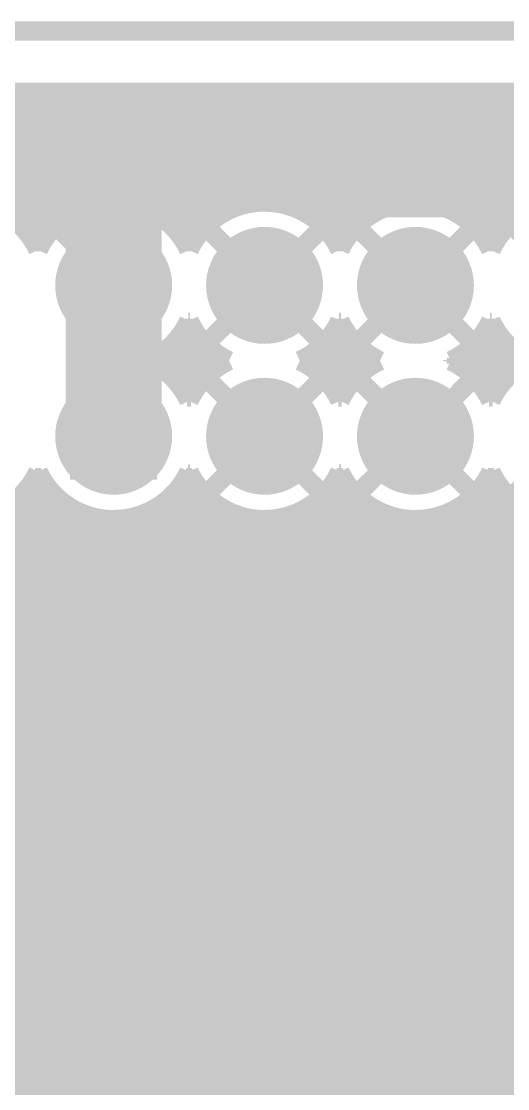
# Model space of a CAD drawing. Extents: x -5 to 208, y -5 to 206.
# Drawn here: x 163.15 to 169.59, y 192.29 to 206.43 of the extents above; entities that cross this region are included whole.
import ezdxf

# ---------------------------------------------------------------- set-up
doc = ezdxf.new("R2010")
doc.units = 0
doc.header["$MEASUREMENT"] = 0
doc.layers.get('0').update_dxf_attribs({"linetype": 'CONTINUOUS'})
for name, color, linetype in [('22-301-0_BOT', 7, 'CONTINUOUS'), ('22-301-0_DRD', 7, 'CONTINUOUS'), ('22-301-0_IN1', 1, 'CONTINUOUS'), ('22-301-0_IN2', 4, 'CONTINUOUS'), ('22-301-0_SMB', 3, 'CONTINUOUS'), ('22-301-0_SMT', 5, 'CONTINUOUS'), ('22-301-0_SST', 14, 'CONTINUOUS'), ('22-301-0_TOP', 9, 'CONTINUOUS'), ('THRUHOLE_TAP', 13, 'CONTINUOUS')]:
    doc.layers.add(name, color=color, linetype=linetype)

# ---------------------------------------------------------------- blocks, each defined once
blk = doc.blocks.new('ROUND_31')
at = {"const_width": 0.7747}
blk.add_lwpolyline([(-0.38735, 0, 1), (0.38735, 0, 1)], format="xyb", close=True, dxfattribs=at)
blk = doc.blocks.new('ROUND_78')
at = {"const_width": 0.40005}
blk.add_lwpolyline([(-0.200024, 0, 1), (0.200024, 0, 1)], format="xyb", close=True, dxfattribs=at)

msp = doc.modelspace()

# ---------------------------------------------------------------- linework, layer by layer
at = {"layer": '22-301-0_BOT', "const_width": 0.254}
for points in [[(170.36796, 202.92822), (170.36796, 203.0095), (168.91, 204.47), (161.29, 204.47), (158.75, 201.93), (141.52372, 201.93), (140.52296, 202.92822)], [(165.58768, 202.14844), (166.37, 202.92822)], [(167.14978, 202.14844), (166.37, 202.92822)], [(167.58666, 202.14844), (168.36898, 202.92822)], [(169.14876, 202.14844), (168.36898, 202.92822)], [(165.4302, 202.3491), (165.4302, 201.50836)], [(165.2016, 202.20178), (165.2016, 201.65568)], [(165.49116, 202.2602), (165.24732, 202.2602)], [(167.49014, 202.2602), (167.24884, 202.2602)], [(167.259, 202.2729), (167.259, 201.58456)], [(167.4876, 202.26274), (167.4876, 201.59472)], [(169.2656, 202.28306), (169.2656, 201.82586)], [(165.6588, 202.08494), (165.6588, 201.77506)], [(169.0878, 202.09002), (169.0878, 201.76744)], [(164.973, 202.00366), (164.973, 201.8538)], [(165.72738, 202.0316), (165.01364, 202.0316)], [(167.72636, 202.0316), (167.01262, 202.0316)], [(167.0304, 202.0443), (167.0304, 201.81316)], [(167.7162, 202.03922), (167.7162, 201.82078)], [(168.8592, 201.94016), (168.8592, 201.91984)], [(169.2656, 202.0316), (169.0116, 202.0316)], [(165.69436, 201.803), (165.04666, 201.803)], [(167.69334, 201.803), (167.04564, 201.803)], [(169.69232, 201.803), (169.04462, 201.803)], [(169.7228, 201.82586), (169.2656, 201.82586)], [(169.3164, 201.82586), (169.3164, 201.49566)], [(169.545, 201.82586), (169.545, 201.66584)], [(165.58768, 201.71156), (166.37, 200.92924)], [(167.14978, 201.71156), (166.37, 200.92924)], [(167.58666, 201.71156), (168.36898, 200.92924)], [(169.14876, 201.71156), (168.36898, 200.92924)], [(165.47338, 201.5744), (165.2651, 201.5744)], [(167.47236, 201.5744), (167.26662, 201.5744)], [(169.47134, 201.5744), (169.2656, 201.5744)], [(170.36796, 200.92924), (170.36796, 200.84796), (168.91, 199.39), (161.55924, 199.39), (160.02, 200.92924), (140.52296, 200.92924)], [(165.58768, 200.14946), (166.37, 200.92924)], [(167.14978, 200.14946), (166.37, 200.92924)], [(167.58666, 200.14946), (168.36898, 200.92924)], [(165.38448, 200.4314), (165.354, 200.4314)], [(167.38346, 200.4314), (167.35552, 200.4314)], [(165.4302, 200.35012), (165.4302, 199.8472)], [(167.259, 200.27392), (167.259, 199.8472)], [(167.4876, 200.26376), (167.4876, 199.8472)], [(165.53942, 200.2028), (165.2016, 200.2028)], [(165.2016, 200.2028), (165.2016, 199.8472)], [(165.6588, 200.08596), (165.6588, 199.8472)], [(167.5384, 200.2028), (167.20058, 200.2028)], [(165.81628, 199.9742), (164.9222, 199.9742)], [(164.973, 200.00468), (164.973, 199.8472)], [(167.81526, 199.9742), (166.92118, 199.9742)], [(167.0304, 200.04532), (167.0304, 199.8472)], [(167.7162, 200.04024), (167.7162, 199.8472)], [(166.1541, 199.8472), (164.58438, 199.8472)], [(164.7444, 199.89038), (164.7444, 199.8472)], [(165.8874, 199.9361), (165.8874, 199.8472)], [(168.15308, 199.8472), (166.5859, 199.8472)], [(166.8018, 199.91324), (166.8018, 199.8472)], [(167.9448, 199.9107), (167.9448, 199.8472)], [(170.04284, 199.87514), (169.23766, 199.06996)], [(195.834, 199.517), (169.68216, 199.517)], [(169.545, 199.3773), (169.545, 166.37)], [(195.834, 199.2884), (169.45356, 199.2884)], [(169.3164, 199.1487), (169.3164, 166.37)], [(169.0878, 198.96836), (169.0878, 166.37)], [(195.834, 199.0598), (169.22496, 199.0598)], [(195.834, 198.8312), (109.70768, 198.8312)], [(168.91, 198.9328), (161.55924, 198.9328)], [(163.1442, 198.9328), (163.1442, 166.37)], [(163.3728, 198.9328), (163.3728, 166.37)], [(163.6014, 198.9328), (163.6014, 166.37)], [(163.83, 198.9328), (163.83, 166.7383)], [(164.0586, 198.9328), (164.0586, 167.04056)], [(164.2872, 198.9328), (164.2872, 167.15232)], [(164.5158, 198.9328), (164.5158, 167.17518)], [(164.7444, 198.9328), (164.7444, 167.11676)], [(164.973, 198.9328), (164.973, 166.94912)], [(165.2016, 198.9328), (165.2016, 166.37)], [(165.4302, 198.9328), (165.4302, 166.37)], [(165.6588, 198.9328), (165.6588, 166.37)], [(165.8874, 198.9328), (165.8874, 166.37)], [(166.116, 198.9328), (166.116, 166.37)], [(166.3446, 198.9328), (166.3446, 166.37)], [(166.5732, 198.9328), (166.5732, 166.37)], [(166.8018, 198.9328), (166.8018, 166.37)], [(167.0304, 198.9328), (167.0304, 166.37)], [(167.259, 198.9328), (167.259, 166.37)], [(167.4876, 198.9328), (167.4876, 166.37)], [(167.7162, 198.9328), (167.7162, 166.37)], [(167.9448, 198.9328), (167.9448, 167.12692)], [(168.1734, 198.9328), (168.1734, 167.26408)], [(168.402, 198.9328), (168.402, 167.30472)], [(168.6306, 198.9328), (168.6306, 167.26408)], [(168.8592, 198.9328), (168.8592, 167.12692)], [(195.834, 198.6026), (109.82198, 198.6026)], [(195.834, 198.374), (109.89056, 198.374)], [(195.834, 198.1454), (109.91342, 198.1454)], [(195.834, 197.9168), (109.89818, 197.9168)], [(195.834, 197.6882), (109.8423, 197.6882)], [(195.834, 197.4596), (109.73816, 197.4596)], [(195.834, 197.231), (109.57306, 197.231)], [(195.834, 197.0024), (109.30382, 197.0024)], [(195.834, 196.7738), (106.6927, 196.7738)], [(195.834, 196.5452), (106.6927, 196.5452)], [(195.834, 196.3166), (106.6927, 196.3166)], [(195.834, 196.088), (106.6927, 196.088)], [(195.834, 195.8594), (106.6927, 195.8594)], [(195.834, 195.6308), (106.6927, 195.6308)], [(195.834, 195.4022), (106.6927, 195.4022)], [(202.057, 195.1736), (106.6927, 195.1736)], [(202.057, 194.945), (106.6927, 194.945)], [(202.057, 194.7164), (106.6927, 194.7164)], [(202.057, 194.4878), (106.6927, 194.4878)], [(202.057, 194.2592), (106.6927, 194.2592)], [(202.057, 194.0306), (106.6927, 194.0306)], [(202.057, 193.802), (106.6927, 193.802)], [(202.057, 193.5734), (106.6927, 193.5734)], [(202.057, 193.3448), (106.72318, 193.3448)], [(202.057, 193.1162), (106.70032, 193.1162)], [(202.057, 192.8876), (106.58856, 192.8876)], [(202.057, 192.659), (106.2863, 192.659)], [(202.057, 192.4304), (104.14508, 192.4304)], [(202.057, 192.2018), (104.00792, 192.2018)]]:
    msp.add_lwpolyline(points, dxfattribs=at)
for points in [[(164.83838, 201.93, 0.1755291), (165.36924, 202.46086)], [(165.36924, 202.46086, 0.175243), (165.89958, 201.9289)], [(166.83736, 201.93, 0.1755291), (167.36822, 202.46086)], [(167.36822, 202.46086, 0.175243), (167.89856, 201.9289)], [(168.83634, 201.93, 0.1279897), (169.26365, 202.28446)], [(165.36924, 201.3966, 0.1757806), (164.83741, 201.92792)], [(165.9001, 201.93, 0.1754954), (165.36826, 201.39706)], [(167.36822, 201.39914, 0.1752434), (166.83684, 201.92889)], [(167.89908, 201.93, 0.1749589), (167.36822, 201.39914)], [(169.3672, 201.3966, 0.1757806), (168.83537, 201.92792)], [(169.7228, 201.82586, 0.1279902), (169.36757, 201.39762)], [(164.58438, 199.8472, 0.2389558), (165.36984, 200.4616)], [(165.36924, 200.46188, 0.2386168), (166.15388, 199.84608)], [(166.5859, 199.8472, 0.238359), (167.36927, 200.46139)], [(167.36822, 200.46188, 0.2386168), (168.15286, 199.84608)], [(168.91, 198.9328, 0.1989116), (169.23329, 199.06671)], [(168.91, 198.9328, 0.1989116), (169.23329, 199.06671)]]:
    msp.add_lwpolyline(points, format="xyb", dxfattribs=at)
at = {"layer": '22-301-0_DRD', "const_width": 0.254}
for points in [[(205.00086, 206.2988), (-2.99974, 206.2988)], [(164.37102, 203.56322), (164.37102, 202.29322)], [(166.37, 203.56322), (166.37, 202.29322)], [(168.36898, 203.56322), (168.36898, 202.29322)], [(165.00602, 202.92822), (163.73602, 202.92822)], [(167.005, 202.92822), (165.735, 202.92822)], [(169.00398, 202.92822), (167.73398, 202.92822)], [(164.37102, 201.56424), (164.37102, 200.29424)], [(166.37, 201.56424), (166.37, 200.29424)], [(168.36898, 201.56424), (168.36898, 200.29424)], [(165.00602, 200.92924), (163.73602, 200.92924)], [(167.005, 200.92924), (165.735, 200.92924)], [(169.00398, 200.92924), (167.73398, 200.92924)]]:
    msp.add_lwpolyline(points, dxfattribs=at)
at = {"layer": '22-301-0_IN1'}
for points, const_width in [([(201.99858, 201.30008), (201.99858, 201.35088), (198.374, 204.978), (162.3695, 204.978), (162.3695, 202.92822)], 1.27), ([(165.58768, 202.14844), (166.37, 202.92822)], 0.254), ([(167.14978, 202.14844), (166.37, 202.92822)], 0.254), ([(167.58666, 202.14844), (168.36898, 202.92822)], 0.254), ([(169.14876, 202.14844), (168.36898, 202.92822)], 0.254), ([(165.38194, 202.438), (165.35908, 202.438)], 0.254), ([(167.3098, 202.3491), (167.3098, 201.50836)], 0.254), ([(167.38092, 202.438), (167.35806, 202.438)], 0.254), ([(169.3799, 202.438), (169.35704, 202.438)], 0.254), ([(169.3672, 202.45578), (169.3672, 201.40168)], 0.254), ([(165.5318, 202.2094), (165.20668, 202.2094)], 0.254), ([(165.2524, 202.26528), (165.2524, 201.59218)], 0.254), ([(165.481, 202.2729), (165.481, 201.58456)], 0.254), ([(167.53078, 202.2094), (167.20566, 202.2094)], 0.254), ([(167.5384, 202.20178), (167.5384, 201.65822)], 0.254), ([(169.5323, 202.2094), (169.20464, 202.2094)], 0.254), ([(167.0812, 202.08494), (167.0812, 201.77506)], 0.254), ([(169.1386, 202.13828), (169.1386, 201.72172)], 0.254), ([(169.5958, 202.14082), (169.5958, 201.71918)], 0.254), ([(165.80358, 201.9808), (164.9349, 201.9808)], 0.254), ([(165.0238, 202.03922), (165.0238, 201.81824)], 0.254), ([(165.7096, 202.0443), (165.7096, 201.81316)], 0.254), ([(167.80256, 201.9808), (166.93388, 201.9808)], 0.254), ([(167.767, 202.00366), (167.767, 201.85634)], 0.254), ([(168.91, 201.96556), (168.91, 201.8919)], 0.254), ([(169.80408, 201.9808), (168.93286, 201.9808)], 0.254), ([(165.6334, 201.7522), (165.10762, 201.7522)], 0.254), ([(165.58768, 201.71156), (166.37, 200.92924)], 0.254), ([(167.14978, 201.71156), (166.37, 200.92924)], 0.254), ([(167.63238, 201.7522), (167.1066, 201.7522)], 0.254), ([(167.58666, 201.71156), (168.36898, 200.92924)], 0.254), ([(169.14876, 201.71156), (168.36898, 200.92924)], 0.254), ([(169.63136, 201.7522), (169.10558, 201.7522)], 0.254), ([(165.43782, 201.5236), (165.30066, 201.5236)], 0.254), ([(167.4368, 201.5236), (167.29964, 201.5236)], 0.254), ([(169.43832, 201.5236), (169.29862, 201.5236)], 0.254), ([(165.58768, 200.14946), (166.37, 200.92924)], 0.254), ([(167.14978, 200.14946), (166.37, 200.92924)], 0.254), ([(167.58666, 200.14946), (168.36898, 200.92924)], 0.254), ([(169.14876, 200.14946), (168.36898, 200.92924)], 0.254), ([(163.4109, 200.3806), (163.32708, 200.3806)], 0.254), ([(165.41242, 200.3806), (165.3286, 200.3806)], 0.254), ([(167.4114, 200.3806), (167.32758, 200.3806)], 0.254), ([(169.41038, 200.3806), (169.32656, 200.3806)], 0.254), ([(169.3672, 200.4568), (169.3672, 167.259)], 0.254), ([(163.4236, 200.36028), (163.4236, 167.259)], 0.254), ([(165.2524, 200.2663), (165.2524, 167.259)], 0.254), ([(165.481, 200.27392), (165.481, 167.259)], 0.254), ([(167.3098, 200.35012), (167.3098, 167.259)], 0.254), ([(163.58616, 200.152), (163.15436, 200.152)], 0.254), ([(163.195, 200.19518), (163.195, 167.259)], 0.254), ([(163.6522, 200.09104), (163.6522, 167.259)], 0.254), ([(165.58514, 200.152), (165.15334, 200.152)], 0.254), ([(167.0812, 200.08596), (167.0812, 167.259)], 0.254), ([(167.58412, 200.152), (167.15232, 200.152)], 0.254), ([(167.5384, 200.2028), (167.5384, 167.259)], 0.254), ([(169.1386, 200.1393), (169.1386, 167.259)], 0.254), ([(169.58564, 200.152), (169.1513, 200.152)], 0.254), ([(169.5958, 200.14184), (169.5958, 167.259)], 0.254), ([(163.8808, 199.94118), (163.8808, 167.259)], 0.254), ([(165.0238, 200.04024), (165.0238, 167.259)], 0.254), ([(165.7096, 200.04532), (165.7096, 167.259)], 0.254), ([(167.767, 200.00468), (167.767, 167.259)], 0.254), ([(168.91, 199.96658), (168.91, 167.259)], 0.254), ([(163.91636, 199.9234), (162.82416, 199.9234)], 0.254), ([(164.1094, 199.85736), (164.1094, 167.259)], 0.254), ([(164.338, 199.82688), (164.338, 167.259)], 0.254), ([(164.5666, 199.84212), (164.5666, 167.259)], 0.254), ([(164.7952, 199.9107), (164.7952, 167.259)], 0.254), ([(165.91534, 199.9234), (164.82314, 199.9234)], 0.254), ([(165.9382, 199.91324), (165.9382, 167.259)], 0.254), ([(166.1668, 199.84466), (166.1668, 167.259)], 0.254), ([(166.3954, 199.82688), (166.3954, 167.259)], 0.254), ([(166.624, 199.85482), (166.624, 167.259)], 0.254), ([(167.91432, 199.9234), (166.82212, 199.9234)], 0.254), ([(166.8526, 199.9361), (166.8526, 167.259)], 0.254), ([(167.9956, 199.89038), (167.9956, 167.259)], 0.254), ([(168.2242, 199.8345), (168.2242, 167.27932)], 0.254), ([(168.4528, 199.82942), (168.4528, 167.30218)], 0.254), ([(168.6814, 199.87006), (168.6814, 167.259)], 0.254), ([(169.91584, 199.9234), (168.8211, 199.9234)], 0.254), ([(199.2122, 199.6948), (109.4994, 199.6948)], 0.254), ([(199.4408, 199.4662), (109.1692, 199.4662)], 0.254), ([(199.644, 199.2376), (109.30382, 199.2376)], 0.254), ([(199.644, 199.009), (109.57306, 199.009)], 0.254), ([(199.644, 198.7804), (109.73816, 198.7804)], 0.254), ([(199.644, 198.5518), (109.8423, 198.5518)], 0.254), ([(199.644, 198.3232), (109.89818, 198.3232)], 0.254), ([(199.644, 198.0946), (109.91342, 198.0946)], 0.254), ([(199.644, 197.866), (109.89056, 197.866)], 0.254), ([(199.644, 197.6374), (109.82198, 197.6374)], 0.254), ([(199.644, 197.4088), (109.70768, 197.4088)], 0.254), ([(199.644, 197.1802), (109.5248, 197.1802)], 0.254), ([(199.644, 196.9516), (109.21746, 196.9516)], 0.254), ([(199.644, 196.723), (71.53402, 196.723)], 0.254), ([(199.644, 196.4944), (71.53656, 196.4944)], 0.254), ([(199.644, 196.2658), (71.46036, 196.2658)], 0.254), ([(199.644, 196.0372), (71.25208, 196.0372)], 0.254), ([(199.644, 195.8086), (67.691, 195.8086)], 0.254), ([(199.644, 195.58), (67.691, 195.58)], 0.254), ([(199.644, 195.3514), (67.691, 195.3514)], 0.254), ([(199.644, 195.1228), (98.81108, 195.1228)], 0.254), ([(199.644, 194.8942), (99.01936, 194.8942)], 0.254), ([(199.644, 194.6656), (99.09556, 194.6656)], 0.254), ([(199.644, 194.437), (99.09302, 194.437)], 0.254), ([(199.644, 194.2084), (99.00412, 194.2084)], 0.254), ([(199.644, 193.9798), (98.77298, 193.9798)], 0.254), ([(199.644, 193.7512), (106.54792, 193.7512)], 0.254), ([(199.644, 193.5226), (106.68508, 193.5226)], 0.254), ([(199.644, 193.294), (106.72572, 193.294)], 0.254), ([(199.644, 193.0654), (106.68508, 193.0654)], 0.254), ([(199.644, 192.8368), (106.54792, 192.8368)], 0.254), ([(199.644, 192.6082), (104.18318, 192.6082)], 0.254), ([(199.644, 192.3796), (104.12476, 192.3796)], 0.254)]:
    msp.add_lwpolyline(points, dxfattribs=dict(at, const_width=const_width))
at = {"layer": '22-301-0_IN1', "const_width": 0.254}
for points in [[(164.83838, 201.93, 0.1755291), (165.36924, 202.46086)], [(165.36924, 202.46086, 0.175243), (165.89958, 201.9289)], [(166.83736, 201.93, 0.1755291), (167.36822, 202.46086)], [(167.36822, 202.46086, 0.175243), (167.89856, 201.9289)], [(168.83634, 201.93, 0.1757802), (169.36766, 202.46183)], [(169.3672, 202.46086, 0.1757804), (169.89962, 201.92792)], [(165.36924, 201.3966, 0.1757806), (164.83741, 201.92792)], [(165.9001, 201.93, 0.1754954), (165.36826, 201.39706)], [(167.36822, 201.39914, 0.1752434), (166.83684, 201.92889)], [(167.89908, 201.93, 0.1749589), (167.36822, 201.39914)], [(169.3672, 201.3966, 0.1757806), (168.83537, 201.92792)], [(169.9006, 201.93, 0.1757808), (169.36766, 201.39757)], [(162.3695, 199.82688, 0.2913182), (163.37026, 200.46188)], [(163.37026, 200.46188, 0.2913182), (164.37102, 199.82434)], [(164.37102, 199.82688, 0.2910539), (165.36924, 200.46188)], [(165.36924, 200.46188, 0.2913182), (166.37, 199.82434)], [(166.37, 199.82688, 0.2910539), (167.36822, 200.46188)], [(167.36822, 200.46188, 0.2913182), (168.36898, 199.82434)], [(168.36898, 199.82688, 0.2913182), (169.36974, 200.46188)], [(169.3672, 200.46188, 0.2913182), (170.36796, 199.82434)]]:
    msp.add_lwpolyline(points, format="xyb", dxfattribs=at)
at = {"layer": '22-301-0_IN2', "const_width": 0.254}
for points in [[(199.644, 205.232), (147.69592, 205.232)], [(163.195, 205.232), (163.195, 203.66228)], [(163.4236, 205.232), (163.4236, 203.49718)], [(163.6522, 205.232), (163.6522, 203.76642)], [(163.8808, 205.232), (163.8808, 203.91882)], [(164.1094, 205.232), (164.1094, 204.00264)], [(164.338, 205.232), (164.338, 204.03312)], [(164.5666, 205.232), (164.5666, 204.01534)], [(164.7952, 205.232), (164.7952, 203.94676)], [(165.0238, 205.232), (165.0238, 203.81722)], [(165.2524, 205.232), (165.2524, 203.59116)], [(165.481, 205.232), (165.481, 203.58354)], [(165.7096, 205.232), (165.7096, 203.81214)], [(165.9382, 205.232), (165.9382, 203.94422)], [(166.1668, 205.232), (166.1668, 204.0128)], [(166.3954, 205.232), (166.3954, 204.03312)], [(166.624, 205.232), (166.624, 204.00264)], [(166.8526, 205.232), (166.8526, 203.92136)], [(167.0812, 205.232), (167.0812, 203.77404)], [(167.3098, 205.232), (167.3098, 203.50734)], [(167.5384, 205.232), (167.5384, 203.6572)], [(167.767, 205.232), (167.767, 203.85532)], [(167.9956, 205.232), (167.9956, 203.96708)], [(168.2242, 205.232), (168.2242, 204.02296)], [(168.4528, 205.232), (168.4528, 204.03058)], [(168.6814, 205.232), (168.6814, 203.9874)], [(168.91, 205.232), (168.91, 203.89088)], [(169.1386, 205.232), (169.1386, 203.7207)], [(169.3672, 205.232), (169.3672, 203.40066)], [(169.5958, 205.232), (169.5958, 203.71816)], [(199.644, 205.105), (147.73402, 205.105)], [(199.644, 204.8764), (147.73656, 204.8764)], [(199.644, 204.6478), (147.66036, 204.6478)], [(199.644, 204.4192), (147.45208, 204.4192)], [(199.644, 204.1906), (67.691, 204.1906)], [(163.97986, 203.962), (162.76066, 203.962)], [(165.97884, 203.962), (164.75964, 203.962)], [(167.97782, 203.962), (166.75862, 203.962)], [(169.97934, 203.962), (168.7576, 203.962)], [(163.6141, 203.7334), (163.12642, 203.7334)], [(165.61308, 203.7334), (165.1254, 203.7334)], [(165.58768, 203.71054), (166.37, 202.92822)], [(167.14978, 203.71054), (166.37, 202.92822)], [(167.61206, 203.7334), (167.12692, 203.7334)], [(167.58666, 203.71054), (168.36898, 202.92822)], [(169.14876, 203.71054), (168.36898, 202.92822)], [(169.61104, 203.7334), (169.1259, 203.7334)], [(163.42868, 203.5048), (163.31184, 203.5048)], [(165.42766, 203.5048), (165.31082, 203.5048)], [(167.42664, 203.5048), (167.31234, 203.5048)], [(169.42562, 203.5048), (169.31132, 203.5048)], [(165.58768, 202.14844), (166.37, 202.92822)], [(167.14978, 202.14844), (166.37, 202.92822)], [(167.58666, 202.14844), (168.36898, 202.92822)], [(169.14876, 202.14844), (168.36898, 202.92822)], [(165.42258, 202.3618), (165.3159, 202.3618)], [(167.3098, 202.3491), (167.3098, 201.50836)], [(167.42156, 202.3618), (167.31742, 202.3618)], [(169.42054, 202.3618), (169.3164, 202.3618)], [(169.3672, 202.45578), (169.3672, 201.40168)], [(165.2524, 202.26528), (165.2524, 201.59218)], [(165.481, 202.2729), (165.481, 201.58456)], [(167.5384, 202.20178), (167.5384, 201.65822)], [(165.60546, 202.1332), (165.13556, 202.1332)], [(167.0812, 202.08494), (167.0812, 201.77506)], [(167.60444, 202.1332), (167.13454, 202.1332)], [(169.60342, 202.1332), (169.13352, 202.1332)], [(169.1386, 202.13828), (169.1386, 201.72172)], [(169.5958, 202.14082), (169.5958, 201.71918)], [(165.0238, 202.03922), (165.0238, 201.81824)], [(165.7096, 202.0443), (165.7096, 201.81316)], [(167.767, 202.00366), (167.767, 201.85634)], [(168.91, 201.96556), (168.91, 201.8919)], [(165.85184, 201.9046), (164.88918, 201.9046)], [(167.85082, 201.9046), (166.88816, 201.9046)], [(169.8498, 201.9046), (168.88714, 201.9046)], [(165.55466, 201.676), (165.18382, 201.676)], [(165.58768, 201.71156), (166.37, 200.92924)], [(167.14978, 201.71156), (166.37, 200.92924)], [(167.55364, 201.676), (167.1828, 201.676)], [(167.58666, 201.71156), (168.36898, 200.92924)], [(169.14876, 201.71156), (168.36898, 200.92924)], [(169.55516, 201.676), (169.18178, 201.676)], [(165.39464, 201.4474), (165.34384, 201.4474)], [(167.39362, 201.4474), (167.34536, 201.4474)], [(169.3926, 201.4474), (169.34434, 201.4474)], [(165.58768, 200.14946), (166.37, 200.92924)], [(167.14978, 200.14946), (166.37, 200.92924)], [(167.58666, 200.14946), (168.36898, 200.92924)], [(169.14876, 200.14946), (168.36898, 200.92924)], [(169.3672, 200.4568), (169.3672, 179.9082)], [(163.45916, 200.3044), (163.27882, 200.3044)], [(163.4236, 200.36028), (163.4236, 179.9082)], [(165.2524, 200.2663), (165.2524, 179.9082)], [(165.46068, 200.3044), (165.28034, 200.3044)], [(165.481, 200.27392), (165.481, 179.9082)], [(167.45966, 200.3044), (167.27932, 200.3044)], [(167.3098, 200.35012), (167.3098, 179.9082)], [(169.45864, 200.3044), (169.2783, 200.3044)], [(163.195, 200.19518), (163.195, 179.9082)], [(163.6522, 200.09104), (163.6522, 179.9082)], [(167.0812, 200.08596), (167.0812, 179.9082)], [(167.5384, 200.2028), (167.5384, 179.9082)], [(169.1386, 200.1393), (169.1386, 179.9082)], [(169.5958, 200.14184), (169.5958, 179.9082)], [(163.66998, 200.0758), (163.07054, 200.0758)], [(163.8808, 199.94118), (163.8808, 179.9082)], [(165.0238, 200.04024), (165.0238, 179.9082)], [(165.66896, 200.0758), (165.06952, 200.0758)], [(165.7096, 200.04532), (165.7096, 179.9082)], [(167.66794, 200.0758), (167.0685, 200.0758)], [(167.767, 200.00468), (167.767, 179.9082)], [(168.91, 199.96658), (168.91, 179.9082)], [(169.66946, 200.0758), (169.06748, 200.0758)], [(164.15512, 199.8472), (162.5854, 199.8472)], [(164.1094, 199.85736), (164.1094, 179.9082)], [(164.338, 199.82688), (164.338, 179.9082)], [(164.5666, 199.84212), (164.5666, 179.9082)], [(166.1541, 199.8472), (164.58438, 199.8472)], [(164.7952, 199.9107), (164.7952, 179.9082)], [(165.9382, 199.91324), (165.9382, 179.9082)], [(166.1668, 199.84466), (166.1668, 179.9082)], [(166.3954, 199.82688), (166.3954, 179.9082)], [(168.15308, 199.8472), (166.5859, 199.8472)], [(166.624, 199.85482), (166.624, 179.9082)], [(166.8526, 199.9361), (166.8526, 179.9082)], [(167.9956, 199.89038), (167.9956, 179.9082)], [(168.2242, 199.8345), (168.2242, 179.9082)], [(168.4528, 199.82942), (168.4528, 179.9082)], [(170.15206, 199.8472), (168.58488, 199.8472)], [(168.6814, 199.87006), (168.6814, 179.9082)], [(199.644, 199.6186), (109.4105, 199.6186)], [(199.644, 199.39), (108.97616, 199.39)], [(199.644, 199.1614), (109.4105, 199.1614)], [(199.644, 198.9328), (109.63656, 198.9328)], [(199.644, 198.7042), (109.7788, 198.7042)], [(199.644, 198.4756), (109.86516, 198.4756)], [(199.644, 198.247), (109.90834, 198.247)], [(199.644, 198.0184), (109.91088, 198.0184)], [(199.644, 197.7898), (109.87278, 197.7898)], [(199.644, 197.5612), (109.7915, 197.5612)], [(199.644, 197.3326), (109.65434, 197.3326)], [(199.644, 197.104), (109.44098, 197.104)], [(199.644, 196.8754), (109.05236, 196.8754)], [(199.644, 196.6468), (71.54418, 196.6468)], [(199.644, 196.4182), (71.52132, 196.4182)], [(199.644, 196.1896), (71.40956, 196.1896)], [(199.644, 195.961), (71.1073, 195.961)], [(199.644, 195.7324), (67.691, 195.7324)], [(199.644, 195.5038), (67.691, 195.5038)], [(199.644, 195.2752), (67.691, 195.2752)], [(199.644, 195.0466), (98.90252, 195.0466)], [(199.644, 194.818), (99.05492, 194.818)], [(199.644, 194.5894), (99.10318, 194.5894)], [(199.644, 194.3608), (99.0727, 194.3608)], [(199.644, 194.1322), (98.95078, 194.1322)], [(199.644, 193.9036), (106.34472, 193.9036)], [(199.644, 193.675), (106.60888, 193.675)], [(199.644, 193.4464), (106.70794, 193.4464)], [(199.644, 193.2178), (106.72064, 193.2178)], [(199.644, 192.9892), (106.65206, 192.9892)], [(199.644, 192.7606), (106.46664, 192.7606)], [(199.644, 192.532), (104.17302, 192.532)], [(199.644, 192.3034), (104.08412, 192.3034)]]:
    msp.add_lwpolyline(points, dxfattribs=at)
for points in [[(163.37026, 203.39558, 0.2913182), (162.3695, 204.03312)], [(164.37102, 204.03312, 0.2913186), (163.37026, 203.39558)], [(165.36924, 203.39558, 0.2910537), (164.37102, 204.03058)], [(166.37, 204.03312, 0.2913186), (165.36924, 203.39558)], [(167.36822, 203.39812, 0.2904887), (166.37, 204.03058)], [(168.36898, 204.03312, 0.2907538), (167.36822, 203.39812)], [(169.3672, 203.39558, 0.2910537), (168.36898, 204.03058)], [(170.36796, 204.03312, 0.2910543), (169.36974, 203.39558)], [(164.83838, 201.93, 0.1755291), (165.36924, 202.46086)], [(165.36924, 202.46086, 0.175243), (165.89958, 201.9289)], [(166.83736, 201.93, 0.1755291), (167.36822, 202.46086)], [(167.36822, 202.46086, 0.175243), (167.89856, 201.9289)], [(168.83634, 201.93, 0.1757802), (169.36766, 202.46183)], [(169.3672, 202.46086, 0.1757804), (169.89962, 201.92792)], [(165.36924, 201.3966, 0.1757806), (164.83741, 201.92792)], [(165.9001, 201.93, 0.1754954), (165.36826, 201.39706)], [(167.36822, 201.39914, 0.1752434), (166.83684, 201.92889)], [(167.89908, 201.93, 0.1749589), (167.36822, 201.39914)], [(169.3672, 201.3966, 0.1757806), (168.83537, 201.92792)], [(169.9006, 201.93, 0.1757808), (169.36766, 201.39757)], [(162.3695, 199.82688, 0.2913182), (163.37026, 200.46188)], [(163.37026, 200.46188, 0.2913182), (164.37102, 199.82434)], [(164.37102, 199.82688, 0.2910539), (165.36924, 200.46188)], [(165.36924, 200.46188, 0.2913182), (166.37, 199.82434)], [(166.37, 199.82688, 0.2910539), (167.36822, 200.46188)], [(167.36822, 200.46188, 0.2913182), (168.36898, 199.82434)], [(168.36898, 199.82688, 0.2913182), (169.36974, 200.46188)], [(169.3672, 200.46188, 0.2913182), (170.36796, 199.82434)]]:
    msp.add_lwpolyline(points, format="xyb", dxfattribs=at)
at = {"layer": '22-301-0_SST'}
for points, const_width in [([(171.8691, 204.92974), (160.37052, 204.92974), (160.37052, 199.17918), (172.36948, 199.17918), (172.36948, 204.92974), (171.8691, 204.92974)], 0.19812), ([(164.8714, 204.92974), (164.8714, 203.92898), (160.37052, 203.92898)], 0.19812), ([(167.8686, 204.92974), (167.8686, 203.92898), (172.36948, 203.92898)], 0.19812), ([(164.86886, 204.18044), (160.37052, 204.18044)], 0.14986), ([(167.87114, 204.18044), (172.36948, 204.18044)], 0.14986), ([(163.8681, 203.43114), (164.86886, 202.43038)], 0.14986), ([(164.86886, 203.43114), (163.8681, 202.43038)], 0.14986), ([(164.86886, 202.43038), (164.86886, 203.43114), (163.8681, 203.43114), (163.8681, 202.43038), (164.86886, 202.43038)], 0.14986), ([(166.87038, 202.43038), (166.87038, 203.43114), (165.86962, 203.43114), (165.86962, 202.43038), (166.87038, 202.43038)], 0.14986), ([(165.86962, 203.43114), (166.87038, 202.43038)], 0.14986), ([(166.87038, 203.43114), (165.86962, 202.43038)], 0.14986), ([(167.87114, 203.43114), (168.8719, 202.43038)], 0.14986), ([(168.8719, 202.43038), (168.8719, 203.43114), (167.87114, 203.43114), (167.87114, 202.43038), (168.8719, 202.43038)], 0.14986), ([(168.8719, 203.43114), (167.87114, 202.43038)], 0.14986), ([(164.86886, 200.42886), (164.86886, 201.42962), (163.8681, 201.42962), (163.8681, 200.42886), (164.86886, 200.42886)], 0.14986), ([(163.8681, 201.42962), (164.86886, 200.42886)], 0.14986), ([(164.86886, 201.42962), (163.8681, 200.42886)], 0.14986), ([(166.87038, 200.42886), (166.87038, 201.42962), (165.86962, 201.42962), (165.86962, 200.42886), (166.87038, 200.42886)], 0.14986), ([(165.86962, 201.42962), (166.87038, 200.42886)], 0.14986), ([(166.87038, 201.42962), (165.86962, 200.42886)], 0.14986), ([(168.8719, 200.42886), (168.8719, 201.42962), (167.87114, 201.42962), (167.87114, 200.42886), (168.8719, 200.42886)], 0.14986), ([(167.87114, 201.42962), (168.8719, 200.42886)], 0.14986), ([(168.8719, 201.42962), (167.87114, 200.42886)], 0.14986), ([(160.37052, 199.67956), (172.36948, 199.67956)], 0.14986), ([(170.37304, 199.17918), (169.37228, 199.17918), (169.37228, 198.92772), (163.36772, 198.92772), (163.36772, 199.17918)], 0.19812)]:
    msp.add_lwpolyline(points, dxfattribs=dict(at, const_width=const_width))
at = {"layer": '22-301-0_TOP'}
for points, const_width in [([(164.37102, 202.92822), (164.37102, 203.67498), (163.068, 204.978), (159.512, 204.978), (158.115, 203.581), (158.115, 192.93078)], 1.27), ([(178.308, 204.851), (164.86124, 204.8002)], 0.254), ([(164.86124, 204.8002), (165.17112, 204.49032)], 0.254), ([(165.0746, 204.8002), (165.0746, 204.58684)], 0.254), ([(165.3032, 204.8002), (165.3032, 204.33538)], 0.254), ([(165.5318, 204.80274), (165.5318, 203.8985)], 0.254), ([(165.7604, 204.80274), (165.7604, 204.05598)], 0.254), ([(165.989, 204.80274), (165.989, 204.1525)], 0.254), ([(166.2176, 204.80528), (166.2176, 204.20076)], 0.254), ([(166.4462, 204.80528), (166.4462, 204.20838)], 0.254), ([(166.6748, 204.80528), (166.6748, 204.17282)], 0.254), ([(166.9034, 204.80782), (166.9034, 204.09408)], 0.254), ([(167.132, 204.80782), (167.132, 203.95946)], 0.254), ([(167.3606, 204.81036), (167.3606, 203.74102)], 0.254), ([(167.5892, 204.81036), (167.5892, 203.94676)], 0.254), ([(167.8178, 204.81036), (167.8178, 204.08646)], 0.254), ([(168.0464, 204.8129), (168.0464, 204.17028)], 0.254), ([(168.275, 204.8129), (168.275, 204.20584)], 0.254), ([(168.5036, 204.8129), (168.5036, 204.2033)], 0.254), ([(168.7322, 204.81544), (168.7322, 204.15758)], 0.254), ([(168.9608, 204.81544), (168.9608, 204.06614)], 0.254), ([(169.1894, 204.81544), (169.1894, 204.21092)], 0.254), ([(169.418, 204.81798), (169.418, 204.21092)], 0.254), ([(169.6466, 204.81798), (169.6466, 204.21092)], 0.254), ([(178.66868, 204.597), (165.06444, 204.597)], 0.254), ([(178.66868, 204.3684), (165.2778, 204.3684)], 0.254), ([(171.65066, 204.21092), (169.0878, 204.21092)], 0.254), ([(169.0878, 204.21092), (169.0878, 203.98994)], 0.254), ([(165.94836, 204.1398), (165.41496, 204.1398)], 0.254), ([(167.94734, 204.1398), (166.79164, 204.1398)], 0.254), ([(169.0878, 204.1398), (168.79062, 204.1398)], 0.254), ([(165.54704, 203.9112), (165.48862, 203.9112)], 0.254), ([(167.54602, 203.9112), (167.19296, 203.9112)], 0.254), ([(167.27678, 203.835), (166.37, 202.92822)], 0.254), ([(167.4622, 203.835), (168.36898, 202.92822)], 0.254), ([(164.37102, 202.92822), (164.37102, 200.92924)], 1.27), ([(167.27678, 202.02144), (166.37, 202.92822)], 0.254), ([(167.4622, 202.02144), (168.36898, 202.92822)], 0.254), ([(167.40632, 202.0824), (167.33266, 202.0824)], 0.254), ([(167.3606, 202.11542), (167.3606, 201.74204)], 0.254), ([(167.27678, 201.83602), (166.37, 200.92924)], 0.254), ([(167.47998, 201.8538), (167.259, 201.8538)], 0.254), ([(167.4622, 201.83602), (168.36898, 200.92924)], 0.254), ([(165.46322, 200.02246), (166.37, 200.92924)], 0.254), ([(167.27678, 200.02246), (166.37, 200.92924)], 0.254), ([(167.4622, 200.02246), (168.36898, 200.92924)], 0.254), ([(169.27576, 200.02246), (168.36898, 200.92924)], 0.254), ([(167.3606, 200.11644), (167.3606, 182.0545)], 0.254), ([(163.2458, 199.99452), (163.2458, 182.0545)], 0.254), ([(163.4617, 200.025), (163.27882, 200.025)], 0.254), ([(163.4744, 200.0123), (163.4744, 182.0545)], 0.254), ([(165.46068, 200.025), (165.2778, 200.025)], 0.254), ([(165.3032, 200.0504), (165.3032, 182.0545)], 0.254), ([(165.5318, 199.95896), (165.5318, 182.0545)], 0.254), ([(167.45966, 200.025), (167.27678, 200.025)], 0.254), ([(169.1894, 199.94372), (169.1894, 182.0545)], 0.254), ([(169.46118, 200.025), (169.27576, 200.025)], 0.254), ([(169.418, 200.07072), (169.418, 182.0545)], 0.254), ([(163.703, 199.8345), (163.703, 182.0545)], 0.254), ([(165.0746, 199.8599), (165.0746, 182.0545)], 0.254), ([(165.7604, 199.80148), (165.7604, 182.0545)], 0.254), ([(167.132, 199.898), (167.132, 182.0545)], 0.254), ([(167.5892, 199.91324), (167.5892, 182.0545)], 0.254), ([(169.6466, 199.87006), (169.6466, 182.0545)], 0.254), ([(163.77158, 199.7964), (162.96894, 199.7964)], 0.254), ([(163.9316, 199.72528), (163.9316, 182.0545)], 0.254), ([(164.1602, 199.66432), (164.1602, 182.0545)], 0.254), ([(164.6174, 199.67194), (164.6174, 182.0545)], 0.254), ([(164.846, 199.74052), (164.846, 182.0545)], 0.254), ([(165.77056, 199.7964), (164.96792, 199.7964)], 0.254), ([(165.989, 199.70496), (165.989, 182.0545)], 0.254), ([(166.2176, 199.6567), (166.2176, 182.0545)], 0.254), ([(166.6748, 199.68464), (166.6748, 182.0545)], 0.254), ([(166.9034, 199.76338), (166.9034, 182.0545)], 0.254), ([(167.76954, 199.7964), (166.9669, 199.7964)], 0.254), ([(167.8178, 199.77354), (167.8178, 182.0545)], 0.254), ([(168.0464, 199.68972), (168.0464, 182.0545)], 0.254), ([(168.7322, 199.69988), (168.7322, 182.0545)], 0.254), ([(168.9608, 199.79386), (168.9608, 182.0545)], 0.254), ([(169.77106, 199.7964), (168.96588, 199.7964)], 0.254), ([(197.739, 199.5678), (159.258, 199.5678)], 0.254), ([(164.3888, 199.64908), (164.3888, 182.0545)], 0.254), ([(166.4462, 199.64908), (166.4462, 182.0545)], 0.254), ([(168.275, 199.65162), (168.275, 182.0545)], 0.254), ([(168.5036, 199.65416), (168.5036, 182.0545)], 0.254), ([(197.739, 199.3392), (159.258, 199.3392)], 0.254), ([(197.739, 199.1106), (159.258, 199.1106)], 0.254), ([(197.739, 198.882), (159.258, 198.882)], 0.254), ([(197.739, 198.6534), (159.258, 198.6534)], 0.254), ([(197.739, 198.4248), (159.258, 198.4248)], 0.254), ([(197.739, 198.1962), (159.258, 198.1962)], 0.254), ([(197.739, 197.9676), (159.258, 197.9676)], 0.254), ([(197.739, 197.739), (159.258, 197.739)], 0.254), ([(197.739, 197.5104), (159.258, 197.5104)], 0.254), ([(197.739, 197.2818), (159.258, 197.2818)], 0.254), ([(197.739, 197.0532), (159.258, 197.0532)], 0.254), ([(197.739, 196.8246), (159.258, 196.8246)], 0.254), ([(197.739, 196.596), (159.258, 196.596)], 0.254), ([(197.739, 196.3674), (159.258, 196.3674)], 0.254), ([(197.739, 196.1388), (159.258, 196.1388)], 0.254), ([(200.0504, 195.9102), (159.258, 195.9102)], 0.254), ([(200.0504, 195.6816), (159.258, 195.6816)], 0.254), ([(200.0504, 195.453), (159.258, 195.453)], 0.254), ([(200.0504, 195.2244), (159.258, 195.2244)], 0.254), ([(200.0504, 194.9958), (159.258, 194.9958)], 0.254), ([(200.0504, 194.7672), (159.258, 194.7672)], 0.254), ([(200.0504, 194.5386), (160.1724, 194.5386)], 0.254), ([(200.0504, 194.31), (160.1724, 194.31)], 0.254), ([(200.0504, 194.0814), (160.1724, 194.0814)], 0.254), ([(200.0504, 193.8528), (160.1724, 193.8528)], 0.254), ([(204.1144, 193.6242), (160.1724, 193.6242)], 0.254), ([(204.1144, 193.3956), (160.1724, 193.3956)], 0.254), ([(204.1144, 193.167), (160.1724, 193.167)], 0.254), ([(203.962, 192.9384), (160.1724, 192.9384)], 0.254), ([(203.7334, 192.7098), (160.1724, 192.7098)], 0.254), ([(203.5048, 192.4812), (160.1724, 192.4812)], 0.254), ([(200.0504, 192.2526), (160.1724, 192.2526)], 0.254)]:
    msp.add_lwpolyline(points, dxfattribs=dict(at, const_width=const_width))
at = {"layer": '22-301-0_TOP', "const_width": 0.254}
for points in [[(165.49624, 203.86802, 0.1550997), (165.17829, 204.48225)], [(165.49624, 203.86802, 0.1550997), (165.17829, 204.48225)], [(166.37, 204.21092, 0.1894699), (165.4966, 203.86763)], [(167.36822, 203.73086, 0.2271864), (166.37, 204.20911)], [(168.36898, 204.21092, 0.2275128), (167.36835, 203.73075)], [(169.0878, 203.98994, 0.1498941), (168.36898, 204.21039)], [(167.17264, 201.93, 0.0541427), (167.36822, 202.12558)], [(167.36822, 202.12558, 0.0544537), (167.5651, 201.92846)], [(167.36822, 201.73188, 0.0544537), (167.1714, 201.92845)], [(167.56634, 201.93, 0.0547648), (167.36822, 201.73188)], [(162.3695, 199.64908, 0.227513), (163.37026, 200.1266)], [(163.37026, 200.1266, 0.2275126), (164.37102, 199.64637)], [(164.37102, 199.64908, 0.2271862), (165.36867, 200.12706)], [(165.36924, 200.1266, 0.2275126), (166.37, 199.64637)], [(166.37, 199.64908, 0.2271862), (167.36765, 200.12706)], [(167.36822, 200.1266, 0.2275126), (168.36898, 199.64637)], [(168.36898, 199.64908, 0.227513), (169.36974, 200.1266)], [(169.3672, 200.1266, 0.2275126), (170.36796, 199.64637)]]:
    msp.add_lwpolyline(points, format="xyb", dxfattribs=at)

# ---------------------------------------------------------------- block references
at = {"layer": '22-301-0_BOT'}
for p in [(164.37102, 202.92822), (166.37, 202.92822), (168.36898, 202.92822), (164.37102, 200.92924), (166.37, 200.92924), (168.36898, 200.92924)]:
    msp.add_blockref('ROUND_31', p, dxfattribs=at)
at = {"layer": '22-301-0_IN1'}
for p in [(164.37102, 202.92822), (166.37, 202.92822), (168.36898, 202.92822), (164.37102, 200.92924), (166.37, 200.92924), (168.36898, 200.92924)]:
    msp.add_blockref('ROUND_31', p, dxfattribs=at)
at = {"layer": '22-301-0_IN2'}
for p in [(164.37102, 202.92822), (166.37, 202.92822), (168.36898, 202.92822), (164.37102, 200.92924), (166.37, 200.92924), (168.36898, 200.92924)]:
    msp.add_blockref('ROUND_31', p, dxfattribs=at)
at = {"layer": '22-301-0_SMB'}
for p in [(164.37102, 202.92822), (166.37, 202.92822), (168.36898, 202.92822), (164.37102, 200.92924), (166.37, 200.92924), (168.36898, 200.92924)]:
    msp.add_blockref('ROUND_31', p, dxfattribs=at)
at = {"layer": '22-301-0_SMT'}
for p in [(164.37102, 202.92822), (166.37, 202.92822), (168.36898, 202.92822), (164.37102, 200.92924), (166.37, 200.92924), (168.36898, 200.92924)]:
    msp.add_blockref('ROUND_31', p, dxfattribs=at)
at = {"layer": '22-301-0_TOP'}
for p in [(164.37102, 202.92822), (166.37, 202.92822), (168.36898, 202.92822), (164.37102, 200.92924), (166.37, 200.92924), (168.36898, 200.92924)]:
    msp.add_blockref('ROUND_31', p, dxfattribs=at)
at = {"layer": 'THRUHOLE_TAP'}
for p in [(164.37102, 202.92822), (166.37, 202.92822), (168.36898, 202.92822), (164.37102, 200.92924), (166.37, 200.92924), (168.36898, 200.92924)]:
    msp.add_blockref('ROUND_78', p, dxfattribs=at)

doc.saveas('drawing.dxf')
